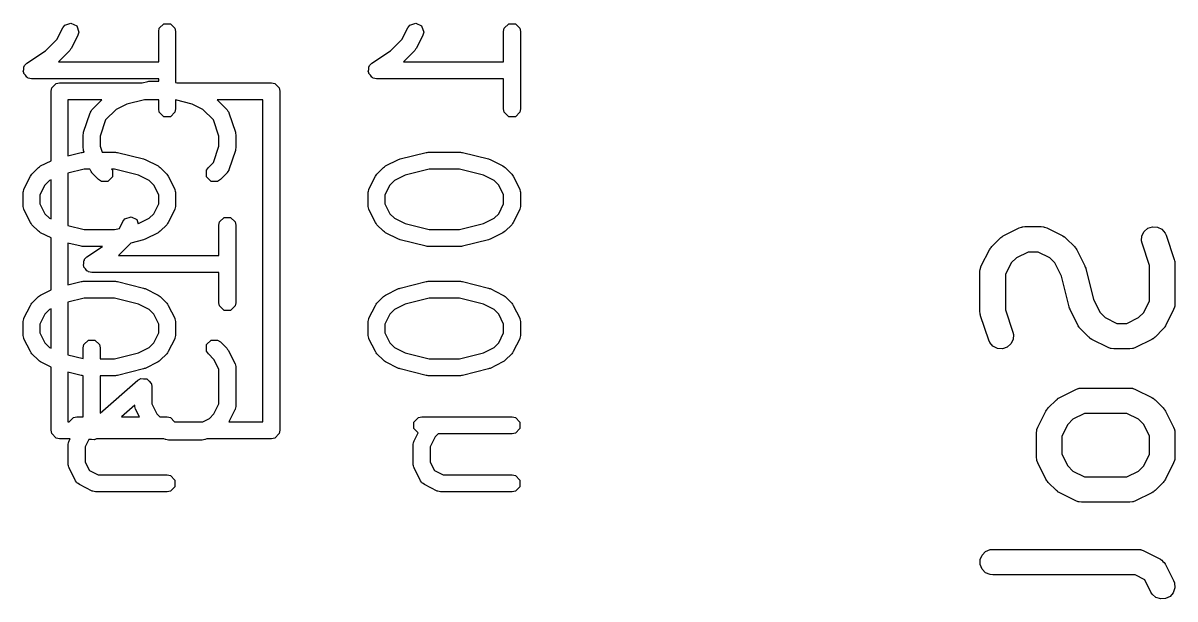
# Model space of a CAD drawing. Header units: inches. Extents: x 0.38 to 5.39, y 0.07 to 3.28.
# Drawn here: x 1.9103 to 2.1778, y 2.3181 to 2.4519 of the extents above; entities that cross this region are included whole.
import ezdxf

# ---------------------------------------------------------------- set-up
doc = ezdxf.new("R2010")
doc.units = ezdxf.units.IN
doc.header["$MEASUREMENT"] = 0
doc.layers.add('BLACK', color=250, linetype='CONTINUOUS')

msp = doc.modelspace()

# ---------------------------------------------------------------- linework, layer by layer
at = {"layer": 'BLACK', "linetype": 'CONTINUOUS'}
for p, q in [((1.91812, 2.4481), (1.91948, 2.45082)), ((1.91948, 2.45082), (1.91995, 2.45142)), ((1.91995, 2.45142), (1.92138, 2.4519)), ((1.92138, 2.4519), (1.92273, 2.45123)), ((1.92273, 2.45123), (1.9232, 2.4498)), ((1.94177, 2.44994), (1.94192, 2.45069)), ((1.94192, 2.45069), (1.94298, 2.45175)), ((1.94298, 2.45175), (1.94449, 2.45175)), ((1.94449, 2.45175), (1.94555, 2.45069)), ((1.94555, 2.45069), (1.9457, 2.44994)), ((1.99824, 2.4481), (1.9996, 2.45082)), ((1.9996, 2.45082), (2.00007, 2.45142)), ((2.00007, 2.45142), (2.0015, 2.4519)), ((2.0015, 2.4519), (2.00284, 2.45123)), ((2.00284, 2.45123), (2.00332, 2.4498)), ((2.02189, 2.44994), (2.02204, 2.45069)), ((2.02204, 2.45069), (2.0231, 2.45175)), ((2.0231, 2.45175), (2.02461, 2.45175)), ((2.02461, 2.45175), (2.02567, 2.45069)), ((2.02567, 2.45069), (2.02582, 2.44994)), ((1.91549, 2.44547), (1.91812, 2.4481)), ((1.923, 2.44906), (1.9215, 2.44606)), ((1.9232, 2.4498), (1.923, 2.44906)), ((1.94177, 2.44291), (1.94177, 2.44994)), ((1.9457, 2.44994), (1.9457, 2.43809)), ((1.9956, 2.44547), (1.99824, 2.4481)), ((2.00312, 2.44906), (2.00162, 2.44606)), ((2.00332, 2.4498), (2.00312, 2.44906)), ((2.02189, 2.44291), (2.02189, 2.44994)), ((2.02582, 2.44994), (2.02582, 2.43194)), ((1.91115, 2.44258), (1.91549, 2.44547)), ((1.92113, 2.44554), (1.91849, 2.44291)), ((1.92131, 2.44581), (1.92113, 2.44554)), ((1.9215, 2.44606), (1.92131, 2.44581)), ((1.99127, 2.44258), (1.9956, 2.44547)), ((2.00125, 2.44554), (1.99861, 2.44291)), ((2.00142, 2.44581), (2.00125, 2.44554)), ((2.00162, 2.44606), (2.00142, 2.44581)), ((1.9106, 2.44203), (1.91115, 2.44258)), ((1.91849, 2.44291), (1.94177, 2.44291)), ((1.99072, 2.44203), (1.99127, 2.44258)), ((1.99861, 2.44291), (2.02189, 2.44291)), ((1.91031, 2.44056), (1.91042, 2.44112)), ((1.91042, 2.44039), (1.91031, 2.44056)), ((1.91042, 2.44169), (1.91056, 2.44183)), ((1.91042, 2.44112), (1.91042, 2.44169)), ((1.91042, 2.44018), (1.91042, 2.44039)), ((1.91083, 2.43978), (1.91042, 2.44018)), ((1.91056, 2.44183), (1.9106, 2.44203)), ((1.91114, 2.4393), (1.91083, 2.43978)), ((1.99043, 2.44056), (1.99054, 2.44112)), ((1.99054, 2.44039), (1.99043, 2.44056)), ((1.99054, 2.44169), (1.99068, 2.44183)), ((1.99054, 2.44112), (1.99054, 2.44169)), ((1.99054, 2.44018), (1.99054, 2.44039)), ((1.99094, 2.43978), (1.99054, 2.44018)), ((1.99068, 2.44183), (1.99072, 2.44203)), ((1.99126, 2.4393), (1.99094, 2.43978)), ((1.91134, 2.43926), (1.91114, 2.4393)), ((1.91149, 2.43912), (1.91134, 2.43926)), ((1.91224, 2.43897), (1.91149, 2.43912)), ((1.94177, 2.43897), (1.91224, 2.43897)), ((1.91692, 2.43682), (1.91799, 2.43788)), ((1.91799, 2.43788), (1.91874, 2.43803)), ((1.91874, 2.43803), (1.93797, 2.43803)), ((1.93797, 2.43803), (1.93924, 2.43835)), ((1.93924, 2.43835), (1.93948, 2.43836)), ((1.93948, 2.43836), (1.93971, 2.43841)), ((1.93971, 2.43841), (1.94177, 2.43841)), ((1.94177, 2.43841), (1.94177, 2.43897)), ((1.9457, 2.43809), (1.94596, 2.43803)), ((1.94596, 2.43803), (1.96795, 2.43803)), ((1.96795, 2.43803), (1.96871, 2.43788)), ((1.96871, 2.43788), (1.96977, 2.43682)), ((1.99146, 2.43926), (1.99126, 2.4393)), ((1.9916, 2.43912), (1.99146, 2.43926)), ((1.99236, 2.43897), (1.9916, 2.43912)), ((2.02189, 2.43897), (1.99236, 2.43897)), ((2.02189, 2.43194), (2.02189, 2.43897)), ((1.91677, 2.43606), (1.91692, 2.43682)), ((1.91677, 2.41991), (1.91677, 2.43606)), ((1.96977, 2.43682), (1.96992, 2.43606)), ((1.96992, 2.43606), (1.96992, 2.35732)), ((1.92071, 2.43409), (1.92071, 2.42109)), ((1.92859, 2.43409), (1.92071, 2.43409)), ((1.92607, 2.43145), (1.92623, 2.43173)), ((1.92623, 2.43173), (1.92627, 2.43175)), ((1.92627, 2.43175), (1.92632, 2.43183)), ((1.92632, 2.43183), (1.92859, 2.43409)), ((1.93188, 2.43182), (1.92944, 2.42938)), ((1.9344, 2.43308), (1.93188, 2.43182)), ((1.93846, 2.43409), (1.9344, 2.43308)), ((1.94177, 2.43409), (1.93846, 2.43409)), ((1.94177, 2.43194), (1.94177, 2.43409)), ((1.94192, 2.43119), (1.94177, 2.43194)), ((1.9457, 2.43194), (1.94555, 2.43119)), ((1.94953, 2.43308), (1.9457, 2.43404)), ((1.9457, 2.43404), (1.9457, 2.43194)), ((1.95205, 2.43182), (1.94953, 2.43308)), ((1.95449, 2.42938), (1.95205, 2.43182)), ((1.95534, 2.43409), (1.9576, 2.43183)), ((1.96598, 2.43409), (1.95534, 2.43409)), ((1.9576, 2.43183), (1.95766, 2.43175)), ((1.95766, 2.43175), (1.9577, 2.43173)), ((1.9577, 2.43173), (1.95786, 2.43145)), ((1.96598, 2.35929), (1.96598, 2.43409)), ((2.02204, 2.43119), (2.02189, 2.43194)), ((2.02582, 2.43194), (2.02567, 2.43119)), ((1.92435, 2.42656), (1.92585, 2.43106)), ((1.92585, 2.43106), (1.9259, 2.43115)), ((1.9259, 2.43119), (1.92607, 2.43145)), ((1.9259, 2.43115), (1.9259, 2.43119)), ((1.92944, 2.42938), (1.92818, 2.42562)), ((1.94298, 2.43012), (1.94192, 2.43119)), ((1.94449, 2.43012), (1.94298, 2.43012)), ((1.94555, 2.43119), (1.94449, 2.43012)), ((1.95574, 2.42562), (1.95449, 2.42938)), ((1.95786, 2.43145), (1.95803, 2.43119)), ((1.95803, 2.43119), (1.95803, 2.43115)), ((1.95803, 2.43115), (1.95808, 2.43106)), ((1.95808, 2.43106), (1.95958, 2.42656)), ((2.0231, 2.43012), (2.02204, 2.43119)), ((2.02461, 2.43012), (2.0231, 2.43012)), ((2.02567, 2.43119), (2.02461, 2.43012)), ((1.92431, 2.42625), (1.92435, 2.42656)), ((1.95958, 2.42656), (1.95962, 2.42625)), ((1.92425, 2.42594), (1.92431, 2.42625)), ((1.92425, 2.42294), (1.92425, 2.42594)), ((1.92818, 2.42562), (1.92818, 2.42326)), ((1.95574, 2.42326), (1.95574, 2.42562)), ((1.95962, 2.42625), (1.95968, 2.42594)), ((1.95968, 2.42594), (1.95968, 2.42294)), ((1.92071, 2.42109), (1.92376, 2.42185)), ((1.92376, 2.42185), (1.924, 2.42186)), ((1.924, 2.42186), (1.92424, 2.42191)), ((1.92424, 2.42191), (1.92449, 2.42191)), ((1.92431, 2.42263), (1.92425, 2.42294)), ((1.92435, 2.42232), (1.92431, 2.42263)), ((1.92449, 2.42191), (1.92435, 2.42232)), ((1.92818, 2.42326), (1.92863, 2.42191)), ((1.92863, 2.42191), (1.93174, 2.42191)), ((1.93174, 2.42191), (1.93197, 2.42186)), ((1.93197, 2.42186), (1.93221, 2.42185)), ((1.93221, 2.42185), (1.93821, 2.42035)), ((1.95449, 2.4195), (1.95574, 2.42326)), ((1.95958, 2.42232), (1.95808, 2.41782)), ((1.95962, 2.42263), (1.95958, 2.42232)), ((1.95968, 2.42294), (1.95962, 2.42263)), ((1.99788, 2.42035), (2.00388, 2.42185)), ((2.00388, 2.42185), (2.00412, 2.42186)), ((2.00412, 2.42186), (2.00436, 2.42191)), ((2.00436, 2.42191), (2.01186, 2.42191)), ((2.01186, 2.42191), (2.01209, 2.42186)), ((2.01209, 2.42186), (2.01233, 2.42185)), ((2.01233, 2.42185), (2.01833, 2.42035)), ((1.91385, 2.41833), (1.91411, 2.41851)), ((1.91411, 2.41851), (1.91436, 2.4187)), ((1.91436, 2.4187), (1.91677, 2.41991)), ((1.93821, 2.42035), (1.93841, 2.42026)), ((1.93841, 2.42026), (1.93862, 2.4202)), ((1.93862, 2.4202), (1.94162, 2.4187)), ((1.94162, 2.4187), (1.94187, 2.41851)), ((1.94187, 2.41851), (1.94213, 2.41833)), ((1.95332, 2.41833), (1.95449, 2.4195)), ((1.99397, 2.41833), (1.99423, 2.41851)), ((1.99423, 2.41851), (1.99448, 2.4187)), ((1.99448, 2.4187), (1.99748, 2.4202)), ((1.99748, 2.4202), (1.99768, 2.42026)), ((1.99768, 2.42026), (1.99788, 2.42035)), ((2.01833, 2.42035), (2.01853, 2.42026)), ((2.01853, 2.42026), (2.01874, 2.4202)), ((2.01874, 2.4202), (2.02173, 2.4187)), ((2.02173, 2.4187), (2.02198, 2.41851)), ((2.02198, 2.41851), (2.02225, 2.41833)), ((1.91048, 2.41332), (1.91198, 2.41632)), ((1.91198, 2.41632), (1.91217, 2.41657)), ((1.91217, 2.41657), (1.91235, 2.41683)), ((1.91235, 2.41683), (1.91385, 2.41833)), ((1.92448, 2.41797), (1.92071, 2.41703)), ((1.92071, 2.41703), (1.92071, 2.40485)), ((1.9258, 2.41797), (1.92448, 2.41797)), ((1.92585, 2.41782), (1.9258, 2.41797)), ((1.9259, 2.41773), (1.92585, 2.41782)), ((1.9259, 2.41769), (1.9259, 2.41773)), ((1.92607, 2.41742), (1.9259, 2.41769)), ((1.92623, 2.41715), (1.92607, 2.41742)), ((1.92627, 2.41713), (1.92623, 2.41715)), ((1.92632, 2.41705), (1.92627, 2.41713)), ((1.92782, 2.41555), (1.92632, 2.41705)), ((1.93103, 2.41619), (1.92997, 2.41512)), ((1.9315, 2.41797), (1.93085, 2.41797)), ((1.93085, 2.41797), (1.93103, 2.41769)), ((1.93103, 2.41769), (1.93103, 2.41619)), ((1.93705, 2.41658), (1.9315, 2.41797)), ((1.93957, 2.41532), (1.93705, 2.41658)), ((1.94213, 2.41833), (1.94363, 2.41683)), ((1.94363, 2.41683), (1.9438, 2.41657)), ((1.9438, 2.41657), (1.944, 2.41632)), ((1.944, 2.41632), (1.9455, 2.41332)), ((1.95289, 2.41769), (1.95332, 2.41833)), ((1.95289, 2.41619), (1.95289, 2.41769)), ((1.95396, 2.41512), (1.95289, 2.41619)), ((1.9576, 2.41705), (1.9561, 2.41555)), ((1.95766, 2.41713), (1.9576, 2.41705)), ((1.9577, 2.41715), (1.95766, 2.41713)), ((1.95786, 2.41742), (1.9577, 2.41715)), ((1.95803, 2.41769), (1.95786, 2.41742)), ((1.95808, 2.41782), (1.95803, 2.41773)), ((1.95803, 2.41773), (1.95803, 2.41769)), ((1.9906, 2.41332), (1.9921, 2.41632)), ((1.9921, 2.41632), (1.99229, 2.41657)), ((1.99229, 2.41657), (1.99247, 2.41683)), ((1.99247, 2.41683), (1.99397, 2.41833)), ((1.99904, 2.41658), (1.99652, 2.41532)), ((2.0046, 2.41797), (1.99904, 2.41658)), ((2.01161, 2.41797), (2.0046, 2.41797)), ((2.01717, 2.41658), (2.01161, 2.41797)), ((2.01969, 2.41532), (2.01717, 2.41658)), ((2.02225, 2.41833), (2.02375, 2.41683)), ((2.02375, 2.41683), (2.02392, 2.41657)), ((2.02392, 2.41657), (2.02412, 2.41632)), ((2.02412, 2.41632), (2.02561, 2.41332)), ((1.91036, 2.41288), (1.91042, 2.41319)), ((1.91042, 2.41319), (1.91045, 2.41323)), ((1.91045, 2.41323), (1.91048, 2.41332)), ((1.91536, 2.41427), (1.91421, 2.41198)), ((1.91641, 2.41532), (1.91536, 2.41427)), ((1.91677, 2.41551), (1.91641, 2.41532)), ((1.91677, 2.40638), (1.91677, 2.41551)), ((1.92846, 2.41512), (1.92782, 2.41555)), ((1.92997, 2.41512), (1.92846, 2.41512)), ((1.94062, 2.41427), (1.93957, 2.41532)), ((1.94177, 2.41198), (1.94062, 2.41427)), ((1.9455, 2.41332), (1.94552, 2.41323)), ((1.94552, 2.41323), (1.94555, 2.41319)), ((1.94555, 2.41319), (1.94562, 2.41288)), ((1.95547, 2.41512), (1.95396, 2.41512)), ((1.9561, 2.41555), (1.95547, 2.41512)), ((1.99048, 2.41288), (1.99054, 2.41319)), ((1.99054, 2.41319), (1.99057, 2.41323)), ((1.99057, 2.41323), (1.9906, 2.41332)), ((1.99548, 2.41427), (1.99433, 2.41198)), ((1.99652, 2.41532), (1.99548, 2.41427)), ((2.02074, 2.41427), (2.01969, 2.41532)), ((2.02189, 2.41198), (2.02074, 2.41427)), ((2.02561, 2.41332), (2.02564, 2.41323)), ((2.02564, 2.41323), (2.02567, 2.41319)), ((2.02567, 2.41319), (2.02573, 2.41288)), ((1.91027, 2.41244), (1.91029, 2.41254)), ((1.91027, 2.40944), (1.91027, 2.41244)), ((1.91028, 2.41258), (1.91036, 2.41288)), ((1.91029, 2.41254), (1.91028, 2.41258)), ((1.91421, 2.41198), (1.91421, 2.40991)), ((1.94177, 2.40991), (1.94177, 2.41198)), ((1.94562, 2.41288), (1.9457, 2.41258)), ((1.9457, 2.41258), (1.94569, 2.41254)), ((1.94569, 2.41254), (1.9457, 2.41244)), ((1.9457, 2.41244), (1.9457, 2.40944)), ((1.99039, 2.41258), (1.99048, 2.41288)), ((1.99041, 2.41254), (1.99039, 2.41258)), ((1.99039, 2.41244), (1.99041, 2.41254)), ((1.99039, 2.40944), (1.99039, 2.41244)), ((1.99433, 2.41198), (1.99433, 2.40991)), ((2.02189, 2.40991), (2.02189, 2.41198)), ((2.02573, 2.41288), (2.02582, 2.41258)), ((2.02582, 2.41258), (2.0258, 2.41254)), ((2.0258, 2.41254), (2.02582, 2.41244)), ((2.02582, 2.41244), (2.02582, 2.40944)), ((1.91029, 2.40934), (1.91027, 2.40944)), ((1.91028, 2.4093), (1.91029, 2.40934)), ((1.91036, 2.409), (1.91028, 2.4093)), ((1.91042, 2.40869), (1.91036, 2.409)), ((1.91045, 2.40866), (1.91042, 2.40869)), ((1.91048, 2.40856), (1.91045, 2.40866)), ((1.91198, 2.40556), (1.91048, 2.40856)), ((1.91421, 2.40991), (1.91536, 2.40761)), ((1.94062, 2.40761), (1.94177, 2.40991)), ((1.9455, 2.40856), (1.944, 2.40556)), ((1.94552, 2.40866), (1.9455, 2.40856)), ((1.94555, 2.40869), (1.94552, 2.40866)), ((1.94562, 2.409), (1.94555, 2.40869)), ((1.9457, 2.4093), (1.94562, 2.409)), ((1.9457, 2.40944), (1.94569, 2.40934)), ((1.94569, 2.40934), (1.9457, 2.4093)), ((1.99041, 2.40934), (1.99039, 2.40944)), ((1.99039, 2.4093), (1.99041, 2.40934)), ((1.99048, 2.409), (1.99039, 2.4093)), ((1.99054, 2.40869), (1.99048, 2.409)), ((1.99057, 2.40866), (1.99054, 2.40869)), ((1.9906, 2.40856), (1.99057, 2.40866)), ((1.9921, 2.40556), (1.9906, 2.40856)), ((1.99433, 2.40991), (1.99548, 2.40761)), ((2.02074, 2.40761), (2.02189, 2.40991)), ((2.02561, 2.40856), (2.02412, 2.40556)), ((2.02564, 2.40866), (2.02561, 2.40856)), ((2.02567, 2.40869), (2.02564, 2.40866)), ((2.02573, 2.409), (2.02567, 2.40869)), ((2.02582, 2.4093), (2.02573, 2.409)), ((2.02582, 2.40944), (2.0258, 2.40934)), ((2.0258, 2.40934), (2.02582, 2.4093)), ((1.91217, 2.40531), (1.91198, 2.40556)), ((1.91235, 2.40505), (1.91217, 2.40531)), ((1.91385, 2.40355), (1.91235, 2.40505)), ((1.91536, 2.40761), (1.91641, 2.40656)), ((1.91641, 2.40656), (1.91677, 2.40638)), ((1.93264, 2.4042), (1.93345, 2.40582)), ((1.93345, 2.40582), (1.93393, 2.40643)), ((1.93393, 2.40643), (1.93535, 2.40691)), ((1.93535, 2.40691), (1.9367, 2.40623)), ((1.9367, 2.40623), (1.93702, 2.40529)), ((1.93702, 2.40529), (1.93705, 2.4053)), ((1.93705, 2.4053), (1.93957, 2.40656)), ((1.93957, 2.40656), (1.94062, 2.40761)), ((1.94363, 2.40505), (1.94213, 2.40355)), ((1.9438, 2.40531), (1.94363, 2.40505)), ((1.944, 2.40556), (1.9438, 2.40531)), ((1.95574, 2.40494), (1.95589, 2.4057)), ((1.95589, 2.4057), (1.95696, 2.40676)), ((1.95696, 2.40676), (1.95847, 2.40676)), ((1.95847, 2.40676), (1.95953, 2.4057)), ((1.95953, 2.4057), (1.95968, 2.40494)), ((1.99229, 2.40531), (1.9921, 2.40556)), ((1.99247, 2.40505), (1.99229, 2.40531)), ((1.99397, 2.40355), (1.99247, 2.40505)), ((1.99548, 2.40761), (1.99652, 2.40656)), ((1.99652, 2.40656), (1.99904, 2.4053)), ((1.99904, 2.4053), (2.0046, 2.40391)), ((2.01161, 2.40391), (2.01717, 2.4053)), ((2.01717, 2.4053), (2.01969, 2.40656)), ((2.01969, 2.40656), (2.02074, 2.40761)), ((2.02375, 2.40505), (2.02225, 2.40355)), ((2.02392, 2.40531), (2.02375, 2.40505)), ((2.02412, 2.40556), (2.02392, 2.40531)), ((1.91411, 2.40337), (1.91385, 2.40355)), ((1.91436, 2.40318), (1.91411, 2.40337)), ((1.91677, 2.40198), (1.91436, 2.40318)), ((1.92071, 2.40485), (1.92448, 2.40391)), ((1.92448, 2.40391), (1.9315, 2.40391)), ((1.9315, 2.40391), (1.93264, 2.4042)), ((1.94162, 2.40318), (1.93862, 2.40168)), ((1.94187, 2.40337), (1.94162, 2.40318)), ((1.94213, 2.40355), (1.94187, 2.40337)), ((1.95574, 2.39791), (1.95574, 2.40494)), ((1.95968, 2.40494), (1.95968, 2.38694)), ((1.99423, 2.40337), (1.99397, 2.40355)), ((1.99448, 2.40318), (1.99423, 2.40337)), ((1.99748, 2.40168), (1.99448, 2.40318)), ((2.0046, 2.40391), (2.01161, 2.40391)), ((2.02173, 2.40318), (2.01874, 2.40168)), ((2.02198, 2.40337), (2.02173, 2.40318)), ((2.02225, 2.40355), (2.02198, 2.40337)), ((2.13765, 2.40227), (2.13789, 2.40243)), ((2.13789, 2.40243), (2.14164, 2.4043)), ((2.14164, 2.4043), (2.14218, 2.40451)), ((2.14218, 2.40451), (2.14229, 2.40452)), ((2.14229, 2.40452), (2.14239, 2.40456)), ((2.14239, 2.40456), (2.14296, 2.40461)), ((2.14296, 2.40461), (2.14671, 2.40461)), ((2.14671, 2.40461), (2.14729, 2.40456)), ((2.14729, 2.40456), (2.14739, 2.40452)), ((2.14739, 2.40452), (2.14749, 2.40451)), ((2.14749, 2.40451), (2.14803, 2.4043)), ((2.14803, 2.4043), (2.15178, 2.40243)), ((2.15178, 2.40243), (2.15203, 2.40227)), ((2.17003, 2.40129), (2.17011, 2.40244)), ((2.17011, 2.40244), (2.17063, 2.40347)), ((2.17063, 2.40347), (2.1715, 2.40423)), ((2.1715, 2.40423), (2.17259, 2.40459)), ((2.17259, 2.40459), (2.17374, 2.40451)), ((2.17374, 2.40451), (2.17477, 2.40399)), ((2.17477, 2.40399), (2.17553, 2.40312)), ((2.17553, 2.40312), (2.17576, 2.40259)), ((2.17576, 2.40259), (2.17764, 2.39697)), ((1.91677, 2.38991), (1.91677, 2.40198)), ((1.92376, 2.40003), (1.92071, 2.4008)), ((1.92071, 2.4008), (1.92071, 2.39109)), ((1.924, 2.40002), (1.92376, 2.40003)), ((1.92424, 2.39997), (1.924, 2.40002)), ((1.92871, 2.39997), (1.92424, 2.39997)), ((1.92512, 2.39758), (1.92871, 2.39997)), ((1.93511, 2.40055), (1.93247, 2.39791)), ((1.93527, 2.4008), (1.93511, 2.40055)), ((1.93821, 2.40153), (1.93527, 2.4008)), ((1.93841, 2.40162), (1.93821, 2.40153)), ((1.93862, 2.40168), (1.93841, 2.40162)), ((1.99768, 2.40162), (1.99748, 2.40168)), ((1.99788, 2.40153), (1.99768, 2.40162)), ((2.00388, 2.40003), (1.99788, 2.40153)), ((2.00412, 2.40002), (2.00388, 2.40003)), ((2.00436, 2.39997), (2.00412, 2.40002)), ((2.01186, 2.39997), (2.00436, 2.39997)), ((2.01209, 2.40002), (2.01186, 2.39997)), ((2.01233, 2.40003), (2.01209, 2.40002)), ((2.01833, 2.40153), (2.01233, 2.40003)), ((2.01853, 2.40162), (2.01833, 2.40153)), ((2.01874, 2.40168), (2.01853, 2.40162)), ((2.13488, 2.39955), (2.13495, 2.39963)), ((2.13495, 2.39963), (2.13501, 2.39972)), ((2.13501, 2.39972), (2.13507, 2.39977)), ((2.13507, 2.39977), (2.13525, 2.4)), ((2.13525, 2.4), (2.13713, 2.40187)), ((2.13713, 2.40187), (2.13735, 2.40206)), ((2.13735, 2.40206), (2.1374, 2.40212)), ((2.1374, 2.40212), (2.13749, 2.40217)), ((2.13749, 2.40217), (2.13757, 2.40224)), ((2.13757, 2.40224), (2.13765, 2.40227)), ((2.15203, 2.40227), (2.1521, 2.40224)), ((2.1521, 2.40224), (2.15218, 2.40217)), ((2.15218, 2.40217), (2.15227, 2.40212)), ((2.15227, 2.40212), (2.15232, 2.40206)), ((2.15232, 2.40206), (2.15255, 2.40187)), ((2.15255, 2.40187), (2.15443, 2.4)), ((2.15443, 2.4), (2.15461, 2.39977)), ((2.15461, 2.39977), (2.15467, 2.39972)), ((2.15467, 2.39972), (2.15473, 2.39963)), ((2.15473, 2.39963), (2.15479, 2.39955)), ((2.17016, 2.40073), (2.17003, 2.40129)), ((2.17188, 2.39556), (2.17016, 2.40073)), ((1.92454, 2.39684), (1.92458, 2.39704)), ((1.92458, 2.39704), (1.92512, 2.39758)), ((1.93247, 2.39791), (1.95574, 2.39791)), ((2.13282, 2.39548), (2.1347, 2.39923)), ((2.1347, 2.39923), (2.13486, 2.39948)), ((2.13486, 2.39948), (2.13488, 2.39955)), ((2.14096, 2.39736), (2.13977, 2.39616)), ((2.14366, 2.39871), (2.14096, 2.39736)), ((2.14602, 2.39871), (2.14366, 2.39871)), ((2.14871, 2.39736), (2.14602, 2.39871)), ((2.14991, 2.39616), (2.14871, 2.39736)), ((2.15479, 2.39955), (2.15482, 2.39948)), ((2.15482, 2.39948), (2.15498, 2.39923)), ((2.15498, 2.39923), (2.15685, 2.39548)), ((2.17764, 2.39697), (2.1777, 2.39668)), ((1.92429, 2.39556), (1.9244, 2.39612)), ((1.9244, 2.39539), (1.92429, 2.39556)), ((1.9244, 2.3967), (1.92454, 2.39684)), ((1.9244, 2.39612), (1.9244, 2.3967)), ((1.9244, 2.39519), (1.9244, 2.39539)), ((1.9248, 2.39478), (1.9244, 2.39519)), ((1.92512, 2.39431), (1.9248, 2.39478)), ((1.92532, 2.39427), (1.92512, 2.39431)), ((2.13251, 2.39416), (2.13257, 2.39474)), ((2.13257, 2.39474), (2.13261, 2.39484)), ((2.13261, 2.39484), (2.13262, 2.39494)), ((2.13262, 2.39494), (2.13282, 2.39548)), ((2.13977, 2.39616), (2.13842, 2.39346)), ((2.15143, 2.39313), (2.14991, 2.39616)), ((2.15685, 2.39548), (2.15687, 2.39544)), ((2.15687, 2.39544), (2.15688, 2.39542)), ((2.15688, 2.39542), (2.15697, 2.39518)), ((2.15697, 2.39518), (2.15706, 2.39494)), ((2.15706, 2.39494), (2.15706, 2.39492)), ((2.15706, 2.39492), (2.15708, 2.39488)), ((2.15708, 2.39488), (2.15887, 2.38769)), ((2.17188, 2.38736), (2.17188, 2.39556)), ((2.1777, 2.39668), (2.17773, 2.39661)), ((2.17773, 2.39661), (2.17774, 2.39651)), ((2.17774, 2.39651), (2.17776, 2.39641)), ((2.17776, 2.39641), (2.17776, 2.39633)), ((2.17776, 2.39633), (2.17779, 2.39604)), ((2.17779, 2.39604), (2.17779, 2.38666)), ((1.92071, 2.39109), (1.92376, 2.39185)), ((1.92376, 2.39185), (1.924, 2.39187)), ((1.924, 2.39187), (1.92424, 2.39191)), ((1.92424, 2.39191), (1.93174, 2.39191)), ((1.92546, 2.39412), (1.92532, 2.39427)), ((1.92622, 2.39397), (1.92546, 2.39412)), ((1.95574, 2.39397), (1.92622, 2.39397)), ((1.93174, 2.39191), (1.93197, 2.39187)), ((1.93197, 2.39187), (1.93221, 2.39185)), ((1.93221, 2.39185), (1.93821, 2.39035)), ((1.95574, 2.38694), (1.95574, 2.39397)), ((1.99788, 2.39035), (2.00388, 2.39185)), ((2.00388, 2.39185), (2.00412, 2.39187)), ((2.00412, 2.39187), (2.00436, 2.39191)), ((2.00436, 2.39191), (2.01186, 2.39191)), ((2.01186, 2.39191), (2.01209, 2.39187)), ((2.01209, 2.39187), (2.01233, 2.39185)), ((2.01233, 2.39185), (2.01833, 2.39035)), ((2.13251, 2.38479), (2.13251, 2.39416)), ((2.13842, 2.39346), (2.13842, 2.38527)), ((2.15322, 2.38595), (2.15143, 2.39313)), ((1.91436, 2.3887), (1.91677, 2.38991)), ((1.93821, 2.39035), (1.93841, 2.39026)), ((1.93841, 2.39026), (1.93862, 2.3902)), ((1.93862, 2.3902), (1.94162, 2.3887)), ((1.99448, 2.3887), (1.99748, 2.3902)), ((1.99748, 2.3902), (1.99768, 2.39026)), ((1.99768, 2.39026), (1.99788, 2.39035)), ((2.01833, 2.39035), (2.01853, 2.39026)), ((2.01853, 2.39026), (2.01874, 2.3902)), ((2.01874, 2.3902), (2.02173, 2.3887)), ((1.91048, 2.38333), (1.91198, 2.38632)), ((1.91198, 2.38632), (1.91217, 2.38657)), ((1.91217, 2.38657), (1.91235, 2.38684)), ((1.91235, 2.38684), (1.91385, 2.38834)), ((1.91385, 2.38834), (1.91411, 2.38851)), ((1.91411, 2.38851), (1.91436, 2.3887)), ((1.92448, 2.38798), (1.92071, 2.38703)), ((1.92071, 2.38703), (1.92071, 2.37486)), ((1.9315, 2.38798), (1.92448, 2.38798)), ((1.93705, 2.38659), (1.9315, 2.38798)), ((1.93957, 2.38533), (1.93705, 2.38659)), ((1.94162, 2.3887), (1.94187, 2.38851)), ((1.94187, 2.38851), (1.94213, 2.38834)), ((1.94213, 2.38834), (1.94363, 2.38684)), ((1.94363, 2.38684), (1.9438, 2.38657)), ((1.9438, 2.38657), (1.944, 2.38632)), ((1.944, 2.38632), (1.9455, 2.38333)), ((1.95589, 2.38619), (1.95574, 2.38694)), ((1.95968, 2.38694), (1.95953, 2.38619)), ((1.9906, 2.38333), (1.9921, 2.38632)), ((1.9921, 2.38632), (1.99229, 2.38657)), ((1.99229, 2.38657), (1.99247, 2.38684)), ((1.99247, 2.38684), (1.99397, 2.38834)), ((1.99397, 2.38834), (1.99423, 2.38851)), ((1.99423, 2.38851), (1.99448, 2.3887)), ((1.99904, 2.38659), (1.99652, 2.38533)), ((2.0046, 2.38798), (1.99904, 2.38659)), ((2.01161, 2.38798), (2.0046, 2.38798)), ((2.01717, 2.38659), (2.01161, 2.38798)), ((2.01969, 2.38533), (2.01717, 2.38659)), ((2.02173, 2.3887), (2.02198, 2.38851)), ((2.02198, 2.38851), (2.02225, 2.38834)), ((2.02225, 2.38834), (2.02375, 2.38684)), ((2.02375, 2.38684), (2.02392, 2.38657)), ((2.02392, 2.38657), (2.02412, 2.38632)), ((2.02412, 2.38632), (2.02561, 2.38333)), ((2.15887, 2.38769), (2.16039, 2.38466)), ((2.17053, 2.38466), (2.17188, 2.38736)), ((2.17779, 2.38666), (2.17773, 2.38609)), ((1.91536, 2.38428), (1.91421, 2.38198)), ((1.91641, 2.38533), (1.91536, 2.38428)), ((1.91677, 2.38551), (1.91641, 2.38533)), ((1.91677, 2.37638), (1.91677, 2.38551)), ((1.94062, 2.38428), (1.93957, 2.38533)), ((1.94177, 2.38198), (1.94062, 2.38428)), ((1.95696, 2.38513), (1.95589, 2.38619)), ((1.95847, 2.38513), (1.95696, 2.38513)), ((1.95953, 2.38619), (1.95847, 2.38513)), ((1.99548, 2.38428), (1.99433, 2.38198)), ((1.99652, 2.38533), (1.99548, 2.38428)), ((2.02074, 2.38428), (2.01969, 2.38533)), ((2.02189, 2.38198), (2.02074, 2.38428)), ((2.13254, 2.3845), (2.13251, 2.38479)), ((2.13254, 2.38442), (2.13254, 2.3845)), ((2.13256, 2.38432), (2.13254, 2.38442)), ((2.13257, 2.38421), (2.13256, 2.38432)), ((2.1326, 2.38414), (2.13257, 2.38421)), ((2.13266, 2.38385), (2.1326, 2.38414)), ((2.13454, 2.37823), (2.13266, 2.38385)), ((2.13842, 2.38527), (2.14014, 2.3801)), ((2.15324, 2.3859), (2.15322, 2.38595)), ((2.15324, 2.38588), (2.15324, 2.3859)), ((2.15333, 2.38564), (2.15324, 2.38588)), ((2.15342, 2.3854), (2.15333, 2.38564)), ((2.15343, 2.38538), (2.15342, 2.3854)), ((2.15345, 2.38534), (2.15343, 2.38538)), ((2.15532, 2.38159), (2.15345, 2.38534)), ((2.16039, 2.38466), (2.16159, 2.38347)), ((2.16934, 2.38347), (2.17053, 2.38466)), ((2.17748, 2.38534), (2.1756, 2.38159)), ((2.17768, 2.38588), (2.17748, 2.38534)), ((2.17769, 2.38599), (2.17768, 2.38588)), ((2.17773, 2.38609), (2.17769, 2.38599)), ((1.91027, 2.38244), (1.91029, 2.38254)), ((1.91027, 2.37945), (1.91027, 2.38244)), ((1.91028, 2.38258), (1.91036, 2.38289)), ((1.91029, 2.38254), (1.91028, 2.38258)), ((1.91036, 2.38289), (1.91042, 2.3832)), ((1.91042, 2.3832), (1.91045, 2.38323)), ((1.91045, 2.38323), (1.91048, 2.38333)), ((1.91421, 2.38198), (1.91421, 2.37991)), ((1.94177, 2.37991), (1.94177, 2.38198)), ((1.9455, 2.38333), (1.94552, 2.38323)), ((1.94552, 2.38323), (1.94555, 2.3832)), ((1.94555, 2.3832), (1.94562, 2.38289)), ((1.94562, 2.38289), (1.9457, 2.38258)), ((1.9457, 2.38258), (1.94569, 2.38254)), ((1.94569, 2.38254), (1.9457, 2.38244)), ((1.9457, 2.38244), (1.9457, 2.37945)), ((1.99039, 2.38258), (1.99048, 2.38289)), ((1.99041, 2.38254), (1.99039, 2.38258)), ((1.99039, 2.38244), (1.99041, 2.38254)), ((1.99039, 2.37945), (1.99039, 2.38244)), ((1.99048, 2.38289), (1.99054, 2.3832)), ((1.99054, 2.3832), (1.99057, 2.38323)), ((1.99057, 2.38323), (1.9906, 2.38333)), ((1.99433, 2.38198), (1.99433, 2.37991)), ((2.02189, 2.37991), (2.02189, 2.38198)), ((2.02561, 2.38333), (2.02564, 2.38323)), ((2.02564, 2.38323), (2.02567, 2.3832)), ((2.02567, 2.3832), (2.02573, 2.38289)), ((2.02573, 2.38289), (2.02582, 2.38258)), ((2.02582, 2.38258), (2.0258, 2.38254)), ((2.0258, 2.38254), (2.02582, 2.38244)), ((2.02582, 2.38244), (2.02582, 2.37945)), ((2.15548, 2.38134), (2.15532, 2.38159)), ((2.15551, 2.38127), (2.15548, 2.38134)), ((2.15557, 2.38119), (2.15551, 2.38127)), ((2.15563, 2.3811), (2.15557, 2.38119)), ((2.15569, 2.38105), (2.15563, 2.3811)), ((2.15587, 2.38083), (2.15569, 2.38105)), ((2.16159, 2.38347), (2.16428, 2.38212)), ((2.16428, 2.38212), (2.16664, 2.38212)), ((2.16664, 2.38212), (2.16934, 2.38347)), ((2.17523, 2.38105), (2.17505, 2.38083)), ((2.17529, 2.3811), (2.17523, 2.38105)), ((2.17535, 2.38119), (2.17529, 2.3811)), ((2.17542, 2.38127), (2.17535, 2.38119)), ((2.17545, 2.38134), (2.17542, 2.38127)), ((2.1756, 2.38159), (2.17545, 2.38134)), ((1.91029, 2.37935), (1.91027, 2.37945)), ((1.91028, 2.37931), (1.91029, 2.37935)), ((1.91036, 2.379), (1.91028, 2.37931)), ((1.91042, 2.37869), (1.91036, 2.379)), ((1.91045, 2.37866), (1.91042, 2.37869)), ((1.91048, 2.37856), (1.91045, 2.37866)), ((1.91198, 2.37557), (1.91048, 2.37856)), ((1.91421, 2.37991), (1.91536, 2.37761)), ((1.9244, 2.3772), (1.92546, 2.37826)), ((1.92546, 2.37826), (1.92697, 2.37826)), ((1.92697, 2.37826), (1.92803, 2.3772)), ((1.94062, 2.37761), (1.94177, 2.37991)), ((1.9455, 2.37856), (1.944, 2.37557)), ((1.94552, 2.37866), (1.9455, 2.37856)), ((1.94555, 2.37869), (1.94552, 2.37866)), ((1.94562, 2.379), (1.94555, 2.37869)), ((1.9457, 2.37931), (1.94562, 2.379)), ((1.9457, 2.37945), (1.94569, 2.37935)), ((1.94569, 2.37935), (1.9457, 2.37931)), ((1.95289, 2.3772), (1.95396, 2.37826)), ((1.95396, 2.37826), (1.95547, 2.37826)), ((1.95547, 2.37826), (1.9561, 2.37784)), ((1.99041, 2.37935), (1.99039, 2.37945)), ((1.99039, 2.37931), (1.99041, 2.37935)), ((1.99048, 2.379), (1.99039, 2.37931)), ((1.99054, 2.37869), (1.99048, 2.379)), ((1.99057, 2.37866), (1.99054, 2.37869)), ((1.9906, 2.37856), (1.99057, 2.37866)), ((1.9921, 2.37557), (1.9906, 2.37856)), ((1.99433, 2.37991), (1.99548, 2.37761)), ((2.02074, 2.37761), (2.02189, 2.37991)), ((2.02561, 2.37856), (2.02412, 2.37557)), ((2.02564, 2.37866), (2.02561, 2.37856)), ((2.02567, 2.37869), (2.02564, 2.37866)), ((2.02573, 2.379), (2.02567, 2.37869)), ((2.02582, 2.37931), (2.02573, 2.379)), ((2.02582, 2.37945), (2.0258, 2.37935)), ((2.0258, 2.37935), (2.02582, 2.37931)), ((2.13477, 2.3777), (2.13454, 2.37823)), ((2.14019, 2.37838), (2.13967, 2.37735)), ((2.14014, 2.3801), (2.14027, 2.37953)), ((2.14027, 2.37953), (2.14019, 2.37838)), ((2.15775, 2.37895), (2.15587, 2.38083)), ((2.15798, 2.37877), (2.15775, 2.37895)), ((2.15803, 2.37871), (2.15798, 2.37877)), ((2.15812, 2.37865), (2.15803, 2.37871)), ((2.1582, 2.37858), (2.15812, 2.37865)), ((2.15827, 2.37855), (2.1582, 2.37858)), ((2.15852, 2.3784), (2.15827, 2.37855)), ((2.16227, 2.37652), (2.15852, 2.3784)), ((2.17241, 2.3784), (2.16866, 2.37652)), ((2.17265, 2.37855), (2.17241, 2.3784)), ((2.17273, 2.37858), (2.17265, 2.37855)), ((2.17281, 2.37865), (2.17273, 2.37858)), ((2.1729, 2.37871), (2.17281, 2.37865)), ((2.17295, 2.37877), (2.1729, 2.37871)), ((2.17317, 2.37895), (2.17295, 2.37877)), ((2.17505, 2.38083), (2.17317, 2.37895)), ((1.91217, 2.37532), (1.91198, 2.37557)), ((1.91536, 2.37761), (1.91641, 2.37656)), ((1.91641, 2.37656), (1.91677, 2.37638)), ((1.92425, 2.37645), (1.9244, 2.3772)), ((1.92425, 2.37397), (1.92425, 2.37645)), ((1.92803, 2.3772), (1.92818, 2.37645)), ((1.92818, 2.37645), (1.92818, 2.37391)), ((1.93705, 2.3753), (1.93957, 2.37656)), ((1.93957, 2.37656), (1.94062, 2.37761)), ((1.944, 2.37557), (1.9438, 2.37532)), ((1.95289, 2.37569), (1.95289, 2.3772)), ((1.95332, 2.37505), (1.95289, 2.37569)), ((1.9561, 2.37784), (1.9576, 2.37634)), ((1.9576, 2.37634), (1.95778, 2.37608)), ((1.95778, 2.37608), (1.95797, 2.37583)), ((1.95797, 2.37583), (1.95947, 2.37283)), ((1.99229, 2.37532), (1.9921, 2.37557)), ((1.99548, 2.37761), (1.99652, 2.37656)), ((1.99652, 2.37656), (1.99904, 2.3753)), ((2.01717, 2.3753), (2.01969, 2.37656)), ((2.01969, 2.37656), (2.02074, 2.37761)), ((2.02412, 2.37557), (2.02392, 2.37532)), ((2.13553, 2.37683), (2.13477, 2.3777)), ((2.13656, 2.37632), (2.13553, 2.37683)), ((2.13771, 2.37623), (2.13656, 2.37632)), ((2.1388, 2.3766), (2.13771, 2.37623)), ((2.13967, 2.37735), (2.1388, 2.3766)), ((2.16281, 2.37632), (2.16227, 2.37652)), ((2.16291, 2.37631), (2.16281, 2.37632)), ((2.16301, 2.37627), (2.16291, 2.37631)), ((2.16359, 2.37621), (2.16301, 2.37627)), ((2.16734, 2.37621), (2.16359, 2.37621)), ((2.16791, 2.37627), (2.16734, 2.37621)), ((2.16801, 2.37631), (2.16791, 2.37627)), ((2.16812, 2.37632), (2.16801, 2.37631)), ((2.16866, 2.37652), (2.16812, 2.37632)), ((1.91235, 2.37505), (1.91217, 2.37532)), ((1.91385, 2.37355), (1.91235, 2.37505)), ((1.91411, 2.37338), (1.91385, 2.37355)), ((1.91436, 2.37318), (1.91411, 2.37338)), ((1.91677, 2.37198), (1.91436, 2.37318)), ((1.92071, 2.37486), (1.92425, 2.37397)), ((1.92818, 2.37391), (1.9315, 2.37391)), ((1.9315, 2.37391), (1.93705, 2.3753)), ((1.94162, 2.37318), (1.93862, 2.37169)), ((1.94187, 2.37338), (1.94162, 2.37318)), ((1.94213, 2.37355), (1.94187, 2.37338)), ((1.94363, 2.37505), (1.94213, 2.37355)), ((1.9438, 2.37532), (1.94363, 2.37505)), ((1.95459, 2.37378), (1.95332, 2.37505)), ((1.95574, 2.37148), (1.95459, 2.37378)), ((1.99247, 2.37505), (1.99229, 2.37532)), ((1.99397, 2.37355), (1.99247, 2.37505)), ((1.99423, 2.37338), (1.99397, 2.37355)), ((1.99448, 2.37318), (1.99423, 2.37338)), ((1.99748, 2.37169), (1.99448, 2.37318)), ((1.99904, 2.3753), (2.0046, 2.37391)), ((2.0046, 2.37391), (2.01161, 2.37391)), ((2.01161, 2.37391), (2.01717, 2.3753)), ((2.02173, 2.37318), (2.01874, 2.37169)), ((2.02198, 2.37338), (2.02173, 2.37318)), ((2.02225, 2.37355), (2.02198, 2.37338)), ((2.02375, 2.37505), (2.02225, 2.37355)), ((2.02392, 2.37532), (2.02375, 2.37505)), ((1.91677, 2.35732), (1.91677, 2.37198)), ((1.92376, 2.37004), (1.92071, 2.3708)), ((1.92071, 2.3708), (1.92071, 2.35929)), ((1.93821, 2.37154), (1.93221, 2.37004)), ((1.93841, 2.37163), (1.93821, 2.37154)), ((1.93862, 2.37169), (1.93841, 2.37163)), ((1.95574, 2.36341), (1.95574, 2.37148)), ((1.95947, 2.37283), (1.9595, 2.37273)), ((1.9595, 2.37273), (1.95953, 2.3727)), ((1.95953, 2.3727), (1.95959, 2.37239)), ((1.95959, 2.37239), (1.95968, 2.37209)), ((1.95968, 2.37209), (1.95966, 2.37204)), ((1.95966, 2.37204), (1.95968, 2.37195)), ((1.95968, 2.37195), (1.95968, 2.36295)), ((1.99768, 2.37163), (1.99748, 2.37169)), ((1.99788, 2.37154), (1.99768, 2.37163)), ((2.00388, 2.37004), (1.99788, 2.37154)), ((2.01833, 2.37154), (2.01233, 2.37004)), ((2.01853, 2.37163), (2.01833, 2.37154)), ((2.01874, 2.37169), (2.01853, 2.37163)), ((1.924, 2.37002), (1.92376, 2.37004)), ((1.92424, 2.36998), (1.924, 2.37002)), ((1.92425, 2.36998), (1.92424, 2.36998)), ((1.92425, 2.36042), (1.92425, 2.36998)), ((1.93174, 2.36998), (1.92818, 2.36998)), ((1.92818, 2.36998), (1.92818, 2.36129)), ((1.92818, 2.36129), (1.93692, 2.36893)), ((1.93197, 2.37002), (1.93174, 2.36998)), ((1.93221, 2.37004), (1.93197, 2.37002)), ((1.93692, 2.36893), (1.9374, 2.36921)), ((1.9374, 2.36921), (1.93746, 2.36927)), ((1.93746, 2.36927), (1.9375, 2.36927)), ((1.9375, 2.36927), (1.93758, 2.36931)), ((1.93758, 2.36931), (1.93828, 2.36927)), ((1.93828, 2.36927), (1.93897, 2.36927)), ((1.93897, 2.36927), (1.93902, 2.36922)), ((1.93902, 2.36922), (1.93909, 2.36921)), ((1.93909, 2.36921), (1.93954, 2.36869)), ((1.93954, 2.36869), (1.94003, 2.3682)), ((1.94003, 2.3682), (1.94005, 2.36811)), ((1.94005, 2.36811), (1.94008, 2.36808)), ((1.94008, 2.36808), (1.94007, 2.368)), ((1.94007, 2.368), (1.94018, 2.36745)), ((2.00412, 2.37002), (2.00388, 2.37004)), ((2.00436, 2.36998), (2.00412, 2.37002)), ((2.01186, 2.36998), (2.00436, 2.36998)), ((2.01209, 2.37002), (2.01186, 2.36998)), ((2.01233, 2.37004), (2.01209, 2.37002)), ((1.94018, 2.36745), (1.94018, 2.36341)), ((2.15077, 2.36478), (2.15102, 2.36493)), ((2.15102, 2.36493), (2.15477, 2.36681)), ((2.15477, 2.36681), (2.15531, 2.36701)), ((2.15531, 2.36701), (2.15541, 2.36702)), ((2.15541, 2.36702), (2.15551, 2.36706)), ((2.15551, 2.36706), (2.15609, 2.36712)), ((2.15609, 2.36712), (2.16734, 2.36712)), ((2.16734, 2.36712), (2.16791, 2.36706)), ((2.16791, 2.36706), (2.16801, 2.36702)), ((2.16801, 2.36702), (2.16812, 2.36701)), ((2.16812, 2.36701), (2.16866, 2.36681)), ((2.16866, 2.36681), (2.17241, 2.36493)), ((2.17241, 2.36493), (2.17265, 2.36478)), ((1.93625, 2.36311), (1.93317, 2.36042)), ((1.93625, 2.36295), (1.93625, 2.36311)), ((1.93627, 2.36285), (1.93625, 2.36295)), ((1.93625, 2.36281), (1.93627, 2.36285)), ((1.93633, 2.3625), (1.93625, 2.36281)), ((1.9364, 2.36219), (1.93633, 2.3625)), ((1.93643, 2.36216), (1.9364, 2.36219)), ((1.94018, 2.36341), (1.94133, 2.36111)), ((1.95459, 2.36111), (1.95574, 2.36341)), ((1.95953, 2.36219), (1.9595, 2.36216)), ((1.95959, 2.3625), (1.95953, 2.36219)), ((1.95968, 2.36281), (1.95959, 2.3625)), ((1.95968, 2.36295), (1.95966, 2.36285)), ((1.95966, 2.36285), (1.95968, 2.36281)), ((2.14807, 2.36214), (2.14813, 2.36223)), ((2.14813, 2.36223), (2.14819, 2.36228)), ((2.14819, 2.36228), (2.14838, 2.3625)), ((2.14838, 2.3625), (2.15025, 2.36438)), ((2.15025, 2.36438), (2.15048, 2.36456)), ((2.15048, 2.36456), (2.15053, 2.36462)), ((2.15053, 2.36462), (2.15062, 2.36468)), ((2.15062, 2.36468), (2.1507, 2.36475)), ((2.1507, 2.36475), (2.15077, 2.36478)), ((2.17265, 2.36478), (2.17273, 2.36475)), ((2.17273, 2.36475), (2.17281, 2.36468)), ((2.17281, 2.36468), (2.1729, 2.36462)), ((2.1729, 2.36462), (2.17295, 2.36456)), ((2.17295, 2.36456), (2.17317, 2.36438)), ((2.17317, 2.36438), (2.17505, 2.3625)), ((2.17505, 2.3625), (2.17523, 2.36228)), ((2.17523, 2.36228), (2.17529, 2.36223)), ((2.17529, 2.36223), (2.17535, 2.36214)), ((1.92101, 2.35929), (1.92199, 2.36027)), ((1.92199, 2.36027), (1.92274, 2.36042)), ((1.92274, 2.36042), (1.92425, 2.36042)), ((1.93317, 2.36042), (1.93728, 2.36042)), ((1.93645, 2.36207), (1.93643, 2.36216)), ((1.93728, 2.36042), (1.93645, 2.36207)), ((1.94133, 2.36111), (1.94203, 2.36042)), ((1.94203, 2.36042), (1.94374, 2.36042)), ((1.94374, 2.36042), (1.94449, 2.36027)), ((1.94449, 2.36027), (1.94546, 2.35929)), ((1.952, 2.35929), (1.95355, 2.36007)), ((1.95355, 2.36007), (1.95459, 2.36111)), ((1.95947, 2.36207), (1.95809, 2.35929)), ((1.9595, 2.36216), (1.95947, 2.36207)), ((2.00104, 2.3592), (2.0021, 2.36027)), ((2.0021, 2.36027), (2.00286, 2.36042)), ((2.00286, 2.36042), (2.02385, 2.36042)), ((2.02385, 2.36042), (2.02461, 2.36027)), ((2.02461, 2.36027), (2.02567, 2.3592)), ((2.14595, 2.35799), (2.14782, 2.36174)), ((2.14782, 2.36174), (2.14798, 2.36198)), ((2.14798, 2.36198), (2.14801, 2.36206)), ((2.14801, 2.36206), (2.14807, 2.36214)), ((2.15409, 2.35986), (2.15289, 2.35867)), ((2.15678, 2.36121), (2.15409, 2.35986)), ((2.16664, 2.36121), (2.15678, 2.36121)), ((2.16934, 2.35986), (2.16664, 2.36121)), ((2.17053, 2.35867), (2.16934, 2.35986)), ((2.17535, 2.36214), (2.17542, 2.36206)), ((2.17542, 2.36206), (2.17545, 2.36198)), ((2.17545, 2.36198), (2.1756, 2.36174)), ((2.1756, 2.36174), (2.17748, 2.35799)), ((1.91692, 2.35657), (1.91677, 2.35732)), ((1.92071, 2.35929), (1.92101, 2.35929)), ((1.94546, 2.35929), (1.952, 2.35929)), ((1.95809, 2.35929), (1.96598, 2.35929)), ((1.96992, 2.35732), (1.96977, 2.35657)), ((2.00104, 2.35769), (2.00104, 2.3592)), ((2.00203, 2.3567), (2.00104, 2.35769)), ((2.02567, 2.35769), (2.02461, 2.35663)), ((2.02567, 2.3592), (2.02567, 2.35769)), ((2.14564, 2.35667), (2.14569, 2.35724)), ((2.14569, 2.35724), (2.14573, 2.35734)), ((2.14573, 2.35734), (2.14574, 2.35745)), ((2.14574, 2.35745), (2.14595, 2.35799)), ((2.15289, 2.35867), (2.15154, 2.35597)), ((2.17188, 2.35597), (2.17053, 2.35867)), ((2.17748, 2.35799), (2.17768, 2.35745)), ((2.17768, 2.35745), (2.17769, 2.35734)), ((2.17769, 2.35734), (2.17773, 2.35724)), ((2.17773, 2.35724), (2.17779, 2.35667)), ((1.91799, 2.3555), (1.91692, 2.35657)), ((1.91874, 2.35535), (1.91799, 2.3555)), ((1.92124, 2.35535), (1.91874, 2.35535)), ((1.92078, 2.35409), (1.92086, 2.35439)), ((1.92086, 2.35439), (1.92092, 2.3547)), ((1.92092, 2.3547), (1.92095, 2.35473)), ((1.92095, 2.35473), (1.92098, 2.35483)), ((1.92098, 2.35483), (1.92124, 2.35535)), ((1.92553, 2.35513), (1.92471, 2.35348)), ((1.92616, 2.35513), (1.92553, 2.35513)), ((1.92685, 2.35508), (1.92616, 2.35513)), ((1.92693, 2.35513), (1.92685, 2.35508)), ((1.92697, 2.35513), (1.92693, 2.35513)), ((1.92703, 2.35519), (1.92697, 2.35513)), ((1.92732, 2.35535), (1.92703, 2.35519)), ((1.943, 2.35535), (1.92732, 2.35535)), ((1.94333, 2.35519), (1.943, 2.35535)), ((1.94343, 2.35516), (1.94333, 2.35519)), ((1.94346, 2.35513), (1.94343, 2.35516)), ((1.94377, 2.35507), (1.94346, 2.35513)), ((1.94407, 2.35498), (1.94377, 2.35507)), ((1.94412, 2.355), (1.94407, 2.35498)), ((1.94421, 2.35498), (1.94412, 2.355)), ((1.95171, 2.35498), (1.94421, 2.35498)), ((1.95181, 2.355), (1.95171, 2.35498)), ((1.95185, 2.35498), (1.95181, 2.355)), ((1.95216, 2.35507), (1.95185, 2.35498)), ((1.95247, 2.35513), (1.95216, 2.35507)), ((1.9525, 2.35516), (1.95247, 2.35513)), ((1.95259, 2.35519), (1.9525, 2.35516)), ((1.95293, 2.35535), (1.95259, 2.35519)), ((1.96795, 2.35535), (1.95293, 2.35535)), ((1.96871, 2.3555), (1.96795, 2.35535)), ((1.96977, 2.35657), (1.96871, 2.3555)), ((2.00089, 2.35409), (2.00098, 2.35439)), ((2.00098, 2.35439), (2.00104, 2.3547)), ((2.00104, 2.3547), (2.00107, 2.35473)), ((2.00107, 2.35473), (2.0011, 2.35483)), ((2.0011, 2.35483), (2.00203, 2.3567)), ((2.00597, 2.35578), (2.00483, 2.35348)), ((2.00667, 2.35648), (2.00597, 2.35578)), ((2.02385, 2.35648), (2.00667, 2.35648)), ((2.02461, 2.35663), (2.02385, 2.35648)), ((2.14564, 2.35104), (2.14564, 2.35667)), ((2.15154, 2.35597), (2.15154, 2.35174)), ((2.17188, 2.35174), (2.17188, 2.35597)), ((2.17779, 2.35667), (2.17779, 2.35104)), ((1.92077, 2.35395), (1.92079, 2.35405)), ((1.92077, 2.34945), (1.92077, 2.35395)), ((1.92079, 2.35405), (1.92078, 2.35409)), ((1.92471, 2.35348), (1.92471, 2.34991)), ((2.00091, 2.35405), (2.00089, 2.35409)), ((2.00089, 2.35395), (2.00091, 2.35405)), ((2.00089, 2.34945), (2.00089, 2.35395)), ((2.00483, 2.35348), (2.00483, 2.34991)), ((2.15154, 2.35174), (2.15289, 2.34904)), ((2.17053, 2.34904), (2.17188, 2.35174)), ((1.92079, 2.34935), (1.92077, 2.34945)), ((1.92078, 2.34931), (1.92079, 2.34935)), ((1.92086, 2.34901), (1.92078, 2.34931)), ((1.92092, 2.3487), (1.92086, 2.34901)), ((1.92471, 2.34991), (1.92571, 2.34792)), ((2.00091, 2.34935), (2.00089, 2.34945)), ((2.00089, 2.34931), (2.00091, 2.34935)), ((2.00098, 2.34901), (2.00089, 2.34931)), ((2.00104, 2.3487), (2.00098, 2.34901)), ((2.00483, 2.34991), (2.00582, 2.34792)), ((2.14569, 2.35047), (2.14564, 2.35104)), ((2.14573, 2.35037), (2.14569, 2.35047)), ((2.14574, 2.35026), (2.14573, 2.35037)), ((2.14595, 2.34972), (2.14574, 2.35026)), ((2.14782, 2.34597), (2.14595, 2.34972)), ((2.15289, 2.34904), (2.15409, 2.34784)), ((2.16934, 2.34784), (2.17053, 2.34904)), ((2.17748, 2.34972), (2.1756, 2.34597)), ((2.17768, 2.35026), (2.17748, 2.34972)), ((2.17769, 2.35037), (2.17768, 2.35026)), ((2.17773, 2.35047), (2.17769, 2.35037)), ((2.17779, 2.35104), (2.17773, 2.35047)), ((1.92095, 2.34866), (1.92092, 2.3487)), ((1.92098, 2.34857), (1.92095, 2.34866)), ((1.92248, 2.34557), (1.92098, 2.34857)), ((1.92571, 2.34792), (1.9277, 2.34692)), ((1.9277, 2.34692), (1.94374, 2.34692)), ((1.94374, 2.34692), (1.94449, 2.34677)), ((1.94449, 2.34677), (1.94555, 2.3457)), ((2.00107, 2.34866), (2.00104, 2.3487)), ((2.0011, 2.34857), (2.00107, 2.34866)), ((2.0026, 2.34557), (2.0011, 2.34857)), ((2.00582, 2.34792), (2.00782, 2.34692)), ((2.00782, 2.34692), (2.02385, 2.34692)), ((2.02385, 2.34692), (2.02461, 2.34677)), ((2.02461, 2.34677), (2.02567, 2.3457)), ((2.15409, 2.34784), (2.15678, 2.3465)), ((2.15678, 2.3465), (2.16664, 2.3465)), ((2.16664, 2.3465), (2.16934, 2.34784)), ((1.92272, 2.34526), (1.92248, 2.34557)), ((1.92275, 2.34516), (1.92272, 2.34526)), ((1.92286, 2.34507), (1.92275, 2.34516)), ((1.92295, 2.34496), (1.92286, 2.34507)), ((1.92305, 2.34493), (1.92295, 2.34496)), ((1.92336, 2.34469), (1.92305, 2.34493)), ((1.92636, 2.34319), (1.92336, 2.34469)), ((1.94555, 2.3442), (1.94449, 2.34313)), ((1.94555, 2.3457), (1.94555, 2.3442)), ((2.00284, 2.34526), (2.0026, 2.34557)), ((2.00287, 2.34516), (2.00284, 2.34526)), ((2.00298, 2.34507), (2.00287, 2.34516)), ((2.00307, 2.34496), (2.00298, 2.34507)), ((2.00317, 2.34493), (2.00307, 2.34496)), ((2.00348, 2.34469), (2.00317, 2.34493)), ((2.00648, 2.34319), (2.00348, 2.34469)), ((2.02567, 2.3442), (2.02461, 2.34313)), ((2.02567, 2.3457), (2.02567, 2.3442)), ((2.14798, 2.34572), (2.14782, 2.34597)), ((2.14801, 2.34565), (2.14798, 2.34572)), ((2.14807, 2.34557), (2.14801, 2.34565)), ((2.14813, 2.34548), (2.14807, 2.34557)), ((2.14819, 2.34543), (2.14813, 2.34548)), ((2.14838, 2.3452), (2.14819, 2.34543)), ((2.15025, 2.34333), (2.14838, 2.3452)), ((2.17505, 2.3452), (2.17317, 2.34333)), ((2.17523, 2.34543), (2.17505, 2.3452)), ((2.17529, 2.34548), (2.17523, 2.34543)), ((2.17535, 2.34557), (2.17529, 2.34548)), ((2.17542, 2.34565), (2.17535, 2.34557)), ((2.17545, 2.34572), (2.17542, 2.34565)), ((2.1756, 2.34597), (2.17545, 2.34572)), ((1.92645, 2.34316), (1.92636, 2.34319)), ((1.92648, 2.34313), (1.92645, 2.34316)), ((1.92679, 2.34307), (1.92648, 2.34313)), ((1.9271, 2.34299), (1.92679, 2.34307)), ((1.92714, 2.343), (1.9271, 2.34299)), ((1.92724, 2.34298), (1.92714, 2.343)), ((1.94374, 2.34298), (1.92724, 2.34298)), ((1.94449, 2.34313), (1.94374, 2.34298)), ((2.00657, 2.34316), (2.00648, 2.34319)), ((2.0066, 2.34313), (2.00657, 2.34316)), ((2.00691, 2.34307), (2.0066, 2.34313)), ((2.00722, 2.34299), (2.00691, 2.34307)), ((2.00726, 2.343), (2.00722, 2.34299)), ((2.00736, 2.34298), (2.00726, 2.343)), ((2.02385, 2.34298), (2.00736, 2.34298)), ((2.02461, 2.34313), (2.02385, 2.34298)), ((2.15048, 2.34314), (2.15025, 2.34333)), ((2.15053, 2.34309), (2.15048, 2.34314)), ((2.15062, 2.34303), (2.15053, 2.34309)), ((2.1507, 2.34296), (2.15062, 2.34303)), ((2.15077, 2.34293), (2.1507, 2.34296)), ((2.15102, 2.34278), (2.15077, 2.34293)), ((2.15477, 2.3409), (2.15102, 2.34278)), ((2.15531, 2.3407), (2.15477, 2.3409)), ((2.16866, 2.3409), (2.16812, 2.3407)), ((2.17241, 2.34278), (2.16866, 2.3409)), ((2.17265, 2.34293), (2.17241, 2.34278)), ((2.17273, 2.34296), (2.17265, 2.34293)), ((2.17281, 2.34303), (2.17273, 2.34296)), ((2.1729, 2.34309), (2.17281, 2.34303)), ((2.17295, 2.34314), (2.1729, 2.34309)), ((2.17317, 2.34333), (2.17295, 2.34314)), ((2.15541, 2.34069), (2.15531, 2.3407)), ((2.15551, 2.34065), (2.15541, 2.34069)), ((2.15609, 2.34059), (2.15551, 2.34065)), ((2.16734, 2.34059), (2.15609, 2.34059)), ((2.16791, 2.34065), (2.16734, 2.34059)), ((2.16801, 2.34069), (2.16791, 2.34065)), ((2.16812, 2.3407), (2.16801, 2.34069)), ((2.13257, 2.32725), (2.13301, 2.32831)), ((2.13301, 2.32831), (2.13382, 2.32913)), ((2.13382, 2.32913), (2.13489, 2.32957)), ((2.13489, 2.32957), (2.13547, 2.32962)), ((2.13547, 2.32962), (2.16921, 2.32962)), ((2.16921, 2.32962), (2.16979, 2.32957)), ((2.16979, 2.32957), (2.16989, 2.32953)), ((2.16989, 2.32953), (2.16999, 2.32952)), ((2.16999, 2.32952), (2.17053, 2.32931)), ((2.17053, 2.32931), (2.17428, 2.32744)), ((2.17428, 2.32744), (2.17438, 2.32738)), ((2.13257, 2.32609), (2.13257, 2.32725)), ((2.13301, 2.32503), (2.13257, 2.32609)), ((2.13382, 2.32422), (2.13301, 2.32503)), ((2.17438, 2.32738), (2.17442, 2.32736)), ((2.17442, 2.32736), (2.17448, 2.32731)), ((2.17448, 2.32731), (2.17477, 2.32713)), ((2.17477, 2.32713), (2.17501, 2.32685)), ((2.17501, 2.32685), (2.17529, 2.32661)), ((2.17529, 2.32661), (2.17548, 2.32631)), ((2.17548, 2.32631), (2.17553, 2.32626)), ((2.17553, 2.32626), (2.17554, 2.32621)), ((2.17554, 2.32621), (2.1756, 2.32612)), ((2.1756, 2.32612), (2.17748, 2.32237)), ((2.13489, 2.32377), (2.13382, 2.32422)), ((2.13547, 2.32372), (2.13489, 2.32377)), ((2.16851, 2.32372), (2.13547, 2.32372)), ((2.17076, 2.32259), (2.16851, 2.32372)), ((2.17219, 2.31973), (2.17076, 2.32259)), ((2.17748, 2.32237), (2.17768, 2.32183)), ((2.1725, 2.31924), (2.17219, 2.31973)), ((2.1774, 2.31958), (2.17665, 2.31871)), ((2.17776, 2.32068), (2.1774, 2.31958)), ((2.17768, 2.32183), (2.17776, 2.32068)), ((2.17337, 2.31848), (2.1725, 2.31924)), ((2.17447, 2.31812), (2.17337, 2.31848)), ((2.17562, 2.3182), (2.17447, 2.31812)), ((2.17665, 2.31871), (2.17562, 2.3182))]:
    msp.add_line(p, q, dxfattribs=at)

doc.saveas('drawing.dxf')
